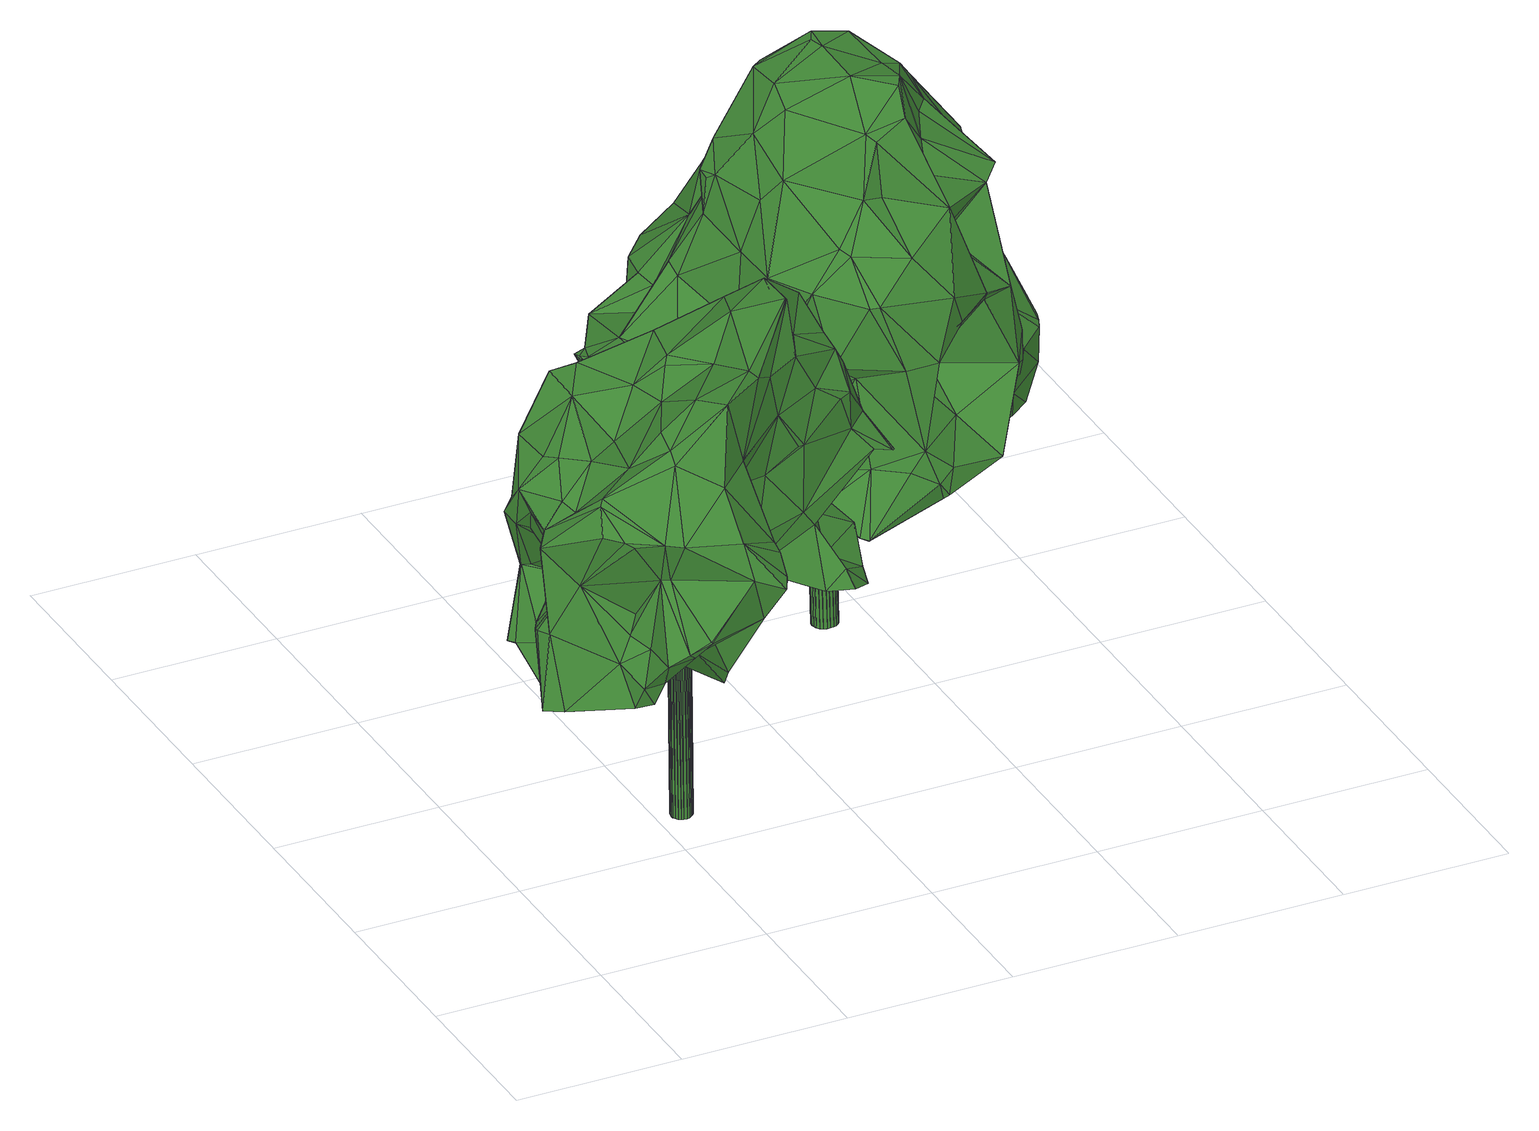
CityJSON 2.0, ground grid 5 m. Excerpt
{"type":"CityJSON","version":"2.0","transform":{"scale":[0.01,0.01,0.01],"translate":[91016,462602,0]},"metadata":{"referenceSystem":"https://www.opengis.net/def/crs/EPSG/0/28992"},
"CityObjects":{
"tree1":{"type":"SolitaryVegetationObject","attributes":{"gtid":31,"crown_width_m":10.88,"crown_median_z":9.23,"trunk_H_m":8.91,"trunk_DBH_m":0.638,"trunk_radius_m":0.319,"trunk_base_height_m":0.32,"original_gtid":"31"},"geometry":[{"type":"Solid","lod":"3","boundaries":[[[[0,1,2]],[[3,2,1]],[[4,5,6]],[[7,8,9]],[[10,11,12]],[[13,14,15]],[[16,17,18]],[[19,20,21]],[[22,23,24]],[[25,26,27]],[[28,29,30]],[[9,31,32]],[[33,34,35]],[[36,37,38]],[[37,39,38]],[[40,41,42]],[[43,44,45]],[[46,47,48]],[[49,46,48]],[[39,37,50]],[[51,52,53]],[[28,30,54]],[[55,54,30]],[[11,30,29]],[[56,57,58]],[[40,42,59]],[[60,61,62]],[[63,64,31]],[[65,66,67]],[[68,69,70]],[[71,72,11]],[[73,74,75]],[[76,77,41]],[[76,78,77]],[[79,80,81]],[[82,83,84]],[[85,86,65]],[[87,88,89]],[[8,7,90]],[[91,92,93]],[[91,93,94]],[[95,38,96]],[[30,11,72]],[[63,97,2]],[[88,35,34]],[[16,98,99]],[[45,44,38]],[[72,100,81]],[[101,33,35]],[[101,35,102]],[[103,10,62]],[[62,104,103]],[[105,20,19]],[[106,107,108]],[[13,15,109]],[[110,111,112]],[[85,113,91]],[[114,33,101]],[[115,116,117]],[[104,118,103]],[[119,120,121]],[[55,122,123]],[[29,12,11]],[[70,124,125]],[[14,109,15]],[[14,126,109]],[[88,127,89]],[[128,129,130]],[[86,66,65]],[[108,107,131]],[[48,47,132]],[[26,117,133]],[[134,126,135]],[[8,136,82]],[[64,112,111]],[[94,10,12]],[[13,10,94]],[[85,91,94]],[[137,138,139]],[[140,141,142]],[[143,144,145]],[[146,123,147]],[[32,148,9]],[[130,129,20]],[[107,106,149]],[[89,150,151]],[[23,22,138]],[[67,66,28]],[[152,153,35]],[[115,154,155]],[[54,55,123]],[[156,16,139]],[[54,123,146]],[[133,157,120]],[[41,77,42]],[[158,81,100]],[[76,41,40]],[[45,50,159]],[[160,161,162]],[[18,163,164]],[[8,165,136]],[[121,166,167]],[[46,168,169]],[[59,170,171]],[[172,24,173]],[[174,175,0]],[[166,176,177]],[[26,25,117]],[[135,178,134]],[[23,138,179]],[[12,85,94]],[[130,20,180]],[[105,180,20]],[[130,180,105]],[[166,121,176]],[[105,125,130]],[[116,115,17]],[[116,17,181]],[[182,183,184]],[[137,179,138]],[[128,127,88]],[[122,80,123]],[[70,69,169]],[[71,100,72]],[[77,78,185]],[[103,118,10]],[[52,179,53]],[[45,39,50]],[[45,38,39]],[[126,14,135]],[[92,135,14]],[[186,187,125]],[[125,68,70]],[[46,49,126]],[[188,31,189]],[[79,81,158]],[[45,159,144]],[[113,142,141]],[[146,190,52]],[[146,52,54]],[[16,99,139]],[[65,142,113]],[[131,107,149]],[[32,188,191]],[[148,32,191]],[[87,192,193]],[[31,84,97]],[[194,195,196]],[[197,194,196]],[[191,188,189]],[[108,143,106]],[[108,198,143]],[[165,167,199]],[[199,136,165]],[[198,170,143]],[[3,112,2]],[[9,148,27]],[[27,148,191]],[[176,200,177]],[[18,164,98]],[[106,201,149]],[[202,99,98]],[[143,145,106]],[[203,204,205]],[[203,205,59]],[[129,33,114]],[[206,114,207]],[[160,5,208]],[[206,175,21]],[[206,21,129]],[[117,209,210]],[[9,27,7]],[[208,57,161]],[[27,191,196]],[[185,40,59]],[[45,144,211]],[[75,212,213]],[[214,80,184]],[[67,6,65]],[[48,109,49]],[[128,33,129]],[[27,196,25]],[[10,71,11]],[[118,71,10]],[[167,119,121]],[[174,215,175]],[[175,215,104]],[[30,72,55]],[[190,146,199]],[[50,216,159]],[[217,197,218]],[[178,219,95]],[[219,36,95]],[[194,117,195]],[[179,52,190]],[[124,151,150]],[[184,80,79]],[[31,188,32]],[[158,100,71]],[[50,37,216]],[[19,220,105]],[[28,51,67]],[[44,96,38]],[[147,199,146]],[[147,83,199]],[[27,26,7]],[[54,52,51]],[[54,51,28]],[[139,22,156]],[[138,22,139]],[[221,153,102]],[[73,102,74]],[[48,222,60]],[[61,60,222]],[[28,66,29]],[[223,224,6]],[[34,33,128]],[[6,142,65]],[[225,2,182]],[[185,78,40]],[[84,8,82]],[[9,8,84]],[[43,96,44]],[[208,5,226]],[[67,51,6]],[[223,6,51]],[[110,112,73]],[[85,12,86]],[[2,97,183]],[[2,183,182]],[[108,98,198]],[[137,53,179]],[[200,156,227]],[[220,19,228]],[[204,203,89]],[[111,31,64]],[[0,225,229]],[[0,229,174]],[[189,230,191]],[[22,24,177]],[[147,123,80]],[[231,175,206]],[[130,127,128]],[[150,89,127]],[[196,195,25]],[[117,25,195]],[[186,220,132]],[[186,232,187]],[[186,132,232]],[[59,205,170]],[[133,120,26]],[[145,144,233]],[[108,131,57]],[[197,230,234]],[[75,197,234]],[[56,36,219]],[[220,228,132]],[[132,228,61]],[[104,61,228]],[[223,53,235]],[[53,223,51]],[[163,185,171]],[[58,57,131]],[[70,169,168]],[[190,199,173]],[[7,26,120]],[[82,136,83]],[[149,201,131]],[[201,58,131]],[[236,213,212]],[[58,201,37]],[[216,37,201]],[[141,160,237]],[[106,216,201]],[[60,238,109]],[[60,109,48]],[[172,166,177]],[[167,166,173]],[[235,224,223]],[[126,95,96]],[[101,3,1]],[[150,127,130]],[[98,239,202]],[[126,49,109]],[[55,81,122]],[[81,80,122]],[[240,92,237]],[[240,237,241]],[[88,34,128]],[[155,42,77]],[[76,40,78]],[[200,210,181]],[[160,140,5]],[[77,185,18]],[[229,158,215]],[[132,61,222]],[[132,222,48]],[[84,83,97]],[[97,147,214]],[[147,97,83]],[[83,136,199]],[[145,233,106]],[[102,35,221]],[[208,98,57]],[[239,98,208]],[[197,242,152]],[[153,152,242]],[[153,242,197]],[[211,43,45]],[[2,225,0]],[[165,8,167]],[[8,243,167]],[[173,24,190]],[[194,154,117]],[[115,117,154]],[[231,0,175]],[[191,230,196]],[[47,244,232]],[[158,229,79]],[[198,163,171]],[[198,171,170]],[[155,245,42]],[[182,184,229]],[[79,229,184]],[[219,135,240]],[[217,218,88]],[[216,144,159]],[[167,173,199]],[[68,125,187]],[[232,68,187]],[[194,197,217]],[[19,21,228]],[[29,66,12]],[[162,241,237]],[[186,125,105]],[[220,186,105]],[[160,208,161]],[[112,3,73]],[[85,65,113]],[[232,69,68]],[[172,177,24]],[[176,157,200]],[[120,157,121]],[[132,47,232]],[[176,121,157]],[[239,226,224]],[[43,246,96]],[[155,77,18]],[[155,18,115]],[[64,63,112]],[[2,112,63]],[[161,57,56]],[[111,189,31]],[[111,236,189]],[[154,194,217]],[[154,217,155]],[[231,1,0]],[[18,185,163]],[[22,227,156]],[[200,227,22]],[[147,80,214]],[[75,74,197]],[[234,230,189]],[[197,196,230]],[[87,89,203]],[[208,226,239]],[[167,90,119]],[[243,90,167]],[[101,73,3]],[[12,66,86]],[[102,73,101]],[[153,197,74]],[[153,74,102]],[[88,193,217]],[[88,87,193]],[[42,245,59]],[[192,245,217]],[[217,245,155]],[[9,84,31]],[[104,228,175]],[[21,175,228]],[[229,215,174]],[[182,229,225]],[[185,59,171]],[[192,203,245]],[[87,203,192]],[[35,88,218]],[[58,36,56]],[[37,36,58]],[[143,170,205]],[[246,46,247]],[[46,126,247]],[[104,215,118]],[[210,209,181]],[[14,13,93]],[[152,218,197]],[[35,218,152]],[[211,246,43]],[[235,202,224]],[[53,202,235]],[[246,247,96]],[[214,184,183]],[[18,98,16]],[[143,211,144]],[[168,46,246]],[[168,246,211]],[[206,207,231]],[[72,81,55]],[[71,118,158]],[[162,161,241]],[[104,62,61]],[[118,215,158]],[[129,21,20]],[[63,31,97]],[[189,236,234]],[[75,234,236]],[[114,206,129]],[[190,24,179]],[[156,200,181]],[[36,38,95]],[[202,53,99]],[[22,177,200]],[[173,166,172]],[[221,35,153]],[[239,224,202]],[[139,99,53]],[[139,53,137]],[[97,214,183]],[[110,213,111]],[[73,75,213]],[[73,213,110]],[[111,213,236]],[[217,193,192]],[[18,17,115]],[[94,93,13]],[[4,226,5]],[[6,226,4]],[[224,226,6]],[[168,211,205]],[[168,205,204]],[[141,237,92]],[[113,141,92]],[[133,117,210]],[[125,124,130]],[[130,124,150]],[[162,237,160]],[[70,168,124]],[[135,92,240]],[[240,241,161]],[[240,161,219]],[[219,161,56]],[[236,212,75]],[[143,205,211]],[[179,24,23]],[[245,203,59]],[[10,13,238]],[[181,209,116]],[[117,116,209]],[[62,238,60]],[[10,238,62]],[[178,135,219]],[[156,181,17]],[[156,17,16]],[[109,238,13]],[[89,151,204]],[[169,69,244]],[[232,244,69]],[[8,90,243]],[[119,90,7]],[[92,91,113]],[[198,98,163]],[[164,163,98]],[[178,95,134]],[[134,95,126]],[[47,46,244]],[[169,244,46]],[[216,106,233]],[[119,7,120]],[[108,57,98]],[[141,140,160]],[[14,93,92]],[[231,207,1]],[[101,1,207]],[[101,207,114]],[[204,151,168]],[[124,168,151]],[[5,140,142]],[[6,5,142]],[[200,157,210]],[[210,157,133]],[[216,233,144]],[[126,96,247]],[[248,249,250]],[[248,250,251]],[[251,250,252]],[[251,252,253]],[[250,249,254]],[[250,254,252]],[[252,254,255]],[[252,255,253]],[[254,249,256]],[[254,256,255]],[[255,256,257]],[[255,257,253]],[[256,249,258]],[[256,258,257]],[[257,258,259]],[[257,259,253]],[[258,249,260]],[[258,260,259]],[[259,260,261]],[[259,261,253]],[[260,249,262]],[[260,262,261]],[[261,262,263]],[[261,263,253]],[[262,249,264]],[[262,264,263]],[[263,264,265]],[[263,265,253]],[[264,249,266]],[[264,266,265]],[[265,266,267]],[[265,267,253]],[[266,249,268]],[[266,268,267]],[[267,268,269]],[[267,269,253]],[[268,249,270]],[[268,270,269]],[[269,270,271]],[[269,271,253]],[[270,249,272]],[[270,272,271]],[[271,272,273]],[[271,273,253]],[[272,249,274]],[[272,274,273]],[[273,274,275]],[[273,275,253]],[[274,249,276]],[[274,276,275]],[[275,276,277]],[[275,277,253]],[[276,249,278]],[[276,278,277]],[[277,278,279]],[[277,279,253]],[[278,249,280]],[[278,280,279]],[[279,280,281]],[[279,281,253]],[[280,249,282]],[[280,282,281]],[[281,282,283]],[[281,283,253]],[[282,249,284]],[[282,284,283]],[[283,284,285]],[[283,285,253]],[[284,249,286]],[[284,286,285]],[[285,286,287]],[[285,287,253]],[[286,249,288]],[[286,288,287]],[[287,288,289]],[[287,289,253]],[[288,249,290]],[[288,290,289]],[[289,290,291]],[[289,291,253]],[[290,249,292]],[[290,292,291]],[[291,292,293]],[[291,293,253]],[[292,249,294]],[[292,294,293]],[[293,294,295]],[[293,295,253]],[[294,249,296]],[[294,296,295]],[[295,296,297]],[[295,297,253]],[[296,249,248]],[[296,248,297]],[[297,248,251]],[[297,251,253]]]]}]},
"tree2":{"type":"SolitaryVegetationObject","attributes":{"gtid":25,"crown_width_m":12.68,"crown_median_z":9.41,"trunk_H_m":9.11,"trunk_DBH_m":0.767,"trunk_radius_m":0.384,"trunk_base_height_m":0.3,"original_gtid":"25"},"geometry":[{"type":"Solid","lod":"3","boundaries":[[[[298,299,300]],[[301,302,303]],[[301,303,304]],[[305,306,307]],[[308,309,310]],[[311,312,313]],[[314,315,316]],[[317,318,319]],[[320,314,316]],[[321,322,323]],[[300,324,325]],[[326,327,328]],[[320,329,314]],[[330,331,332]],[[333,303,334]],[[335,336,337]],[[338,334,302]],[[339,340,341]],[[342,343,344]],[[315,327,326]],[[345,346,313]],[[347,348,312]],[[325,349,300]],[[350,351,352]],[[353,354,355]],[[356,357,358]],[[359,360,361]],[[362,363,364]],[[365,306,305]],[[366,340,367]],[[368,369,370]],[[371,372,369]],[[373,331,330]],[[355,374,375]],[[376,374,355]],[[313,346,311]],[[377,378,379]],[[302,334,303]],[[380,381,352]],[[382,367,383]],[[300,349,298]],[[356,358,384]],[[300,299,324]],[[385,374,386]],[[315,387,327]],[[373,388,331]],[[389,361,390]],[[391,365,305]],[[392,365,391]],[[393,392,391]],[[388,373,370]],[[394,309,395]],[[396,397,398]],[[378,377,399]],[[400,401,402]],[[403,328,404]],[[380,353,381]],[[405,335,337]],[[380,352,351]],[[406,337,407]],[[394,408,409]],[[387,410,327]],[[411,357,412]],[[322,413,323]],[[324,414,415]],[[416,417,317]],[[418,419,420]],[[421,422,423]],[[366,341,340]],[[424,425,426]],[[301,304,427]],[[428,301,427]],[[429,430,379]],[[431,432,433]],[[434,432,431]],[[435,341,366]],[[385,386,436]],[[437,438,345]],[[312,311,347]],[[430,429,405]],[[439,440,384]],[[435,367,441]],[[442,434,431]],[[443,334,338]],[[352,381,375]],[[379,378,429]],[[400,402,380]],[[403,444,328]],[[445,390,446]],[[445,446,447]],[[338,341,435]],[[448,391,449]],[[450,448,449]],[[361,389,401]],[[402,401,389]],[[451,429,378]],[[452,453,454]],[[314,329,391]],[[314,391,448]],[[455,341,338]],[[456,457,458]],[[364,385,362]],[[336,335,459]],[[460,461,462]],[[463,464,465]],[[466,390,445]],[[445,467,466]],[[420,419,468]],[[436,469,385]],[[470,471,472]],[[375,381,355]],[[418,383,340]],[[310,441,308]],[[340,383,367]],[[347,311,473]],[[435,366,367]],[[369,416,388]],[[474,416,369]],[[475,476,477]],[[475,477,478]],[[441,367,382]],[[323,413,344]],[[359,344,413]],[[428,479,301]],[[480,461,460]],[[436,386,376]],[[324,415,452]],[[429,335,405]],[[481,380,482]],[[410,428,427]],[[446,390,483]],[[356,412,357]],[[437,475,484]],[[436,485,469]],[[486,410,427]],[[354,487,422]],[[354,467,487]],[[331,388,416]],[[488,489,490]],[[491,492,493]],[[337,494,495]],[[451,378,394]],[[308,496,309]],[[441,496,308]],[[309,496,395]],[[354,466,467]],[[497,492,498]],[[496,382,499]],[[496,441,382]],[[500,442,431]],[[418,501,383]],[[418,420,501]],[[382,383,499]],[[352,375,385]],[[346,438,502]],[[346,345,438]],[[485,503,469]],[[504,492,497]],[[437,492,505]],[[506,426,442]],[[447,507,445]],[[486,427,304]],[[486,304,508]],[[464,463,509]],[[510,396,398]],[[439,511,454]],[[334,470,333]],[[512,470,334]],[[324,452,325]],[[513,509,510]],[[514,515,421]],[[516,420,468]],[[423,431,514]],[[396,463,414]],[[368,370,517]],[[438,484,502]],[[518,502,484]],[[311,346,519]],[[311,519,473]],[[390,482,389]],[[305,520,468]],[[460,365,392]],[[307,520,305]],[[475,521,476]],[[420,516,501]],[[448,522,387]],[[412,320,411]],[[369,368,371]],[[317,319,416]],[[332,331,416]],[[332,416,462]],[[347,433,348]],[[523,524,350]],[[313,493,345]],[[312,493,313]],[[499,336,459]],[[499,459,496]],[[525,433,347]],[[526,433,525]],[[400,342,401]],[[434,453,465]],[[434,465,464]],[[298,349,358]],[[371,527,322]],[[489,471,528]],[[489,528,512]],[[481,482,390]],[[481,390,466]],[[486,328,410]],[[506,442,500]],[[431,487,500]],[[394,378,399]],[[478,484,475]],[[441,310,529]],[[441,529,435]],[[391,329,393]],[[446,483,517]],[[523,530,524]],[[400,524,530]],[[430,523,379]],[[317,531,318]],[[330,532,384]],[[330,533,532]],[[307,306,460]],[[394,534,451]],[[395,534,394]],[[474,369,535]],[[384,532,356]],[[536,537,520]],[[536,520,456]],[[443,490,334]],[[355,381,353]],[[304,303,333]],[[538,444,403]],[[473,539,540]],[[473,540,347]],[[369,372,535]],[[342,530,523]],[[462,416,319]],[[541,497,542]],[[543,542,497]],[[458,544,406]],[[321,544,458]],[[543,497,545]],[[545,497,398]],[[545,398,397]],[[491,498,492]],[[388,370,369]],[[397,538,403]],[[329,412,393]],[[453,434,425]],[[353,466,354]],[[325,454,349]],[[514,526,515]],[[464,509,513]],[[493,312,546]],[[508,304,547]],[[508,547,542]],[[485,436,484]],[[485,478,503]],[[500,487,445]],[[486,543,404]],[[403,404,543]],[[384,358,349]],[[548,504,541]],[[497,541,504]],[[458,536,456]],[[445,506,500]],[[487,467,445]],[[512,528,470]],[[454,325,452]],[[321,406,544]],[[362,377,363]],[[415,414,452]],[[510,463,396]],[[509,463,510]],[[549,394,399]],[[335,451,459]],[[429,451,335]],[[532,533,480]],[[542,547,541]],[[321,550,322]],[[406,407,536]],[[406,536,458]],[[309,551,310]],[[439,453,424]],[[454,453,439]],[[490,489,512]],[[490,512,334]],[[333,470,476]],[[411,298,357]],[[365,460,306]],[[319,318,552]],[[318,531,552]],[[536,407,537]],[[405,495,430]],[[518,484,376]],[[350,352,364]],[[385,364,352]],[[523,350,364]],[[320,412,329]],[[361,483,390]],[[361,360,483]],[[553,320,316]],[[554,555,556]],[[414,324,553]],[[470,528,471]],[[403,545,397]],[[543,545,403]],[[553,557,414]],[[553,558,557]],[[406,495,494]],[[407,499,559]],[[519,560,473]],[[351,524,380]],[[400,380,524]],[[510,546,513]],[[510,398,546]],[[525,347,540]],[[323,344,343]],[[321,495,406]],[[501,468,537]],[[407,559,537]],[[549,399,469]],[[428,387,522]],[[475,505,521]],[[540,560,525]],[[525,560,519]],[[426,425,442]],[[558,444,557]],[[328,444,558]],[[485,484,478]],[[538,396,561]],[[355,562,376]],[[445,507,506]],[[357,298,358]],[[481,353,380]],[[337,495,405]],[[409,309,394]],[[519,346,518]],[[346,502,518]],[[563,519,518]],[[562,518,376]],[[563,518,562]],[[520,537,468]],[[343,430,495]],[[343,495,323]],[[323,495,321]],[[305,468,419]],[[341,479,339]],[[558,326,328]],[[301,479,455]],[[522,450,428]],[[479,428,450]],[[315,326,316]],[[553,326,558]],[[410,328,327]],[[387,428,410]],[[376,484,436]],[[523,564,379]],[[455,479,341]],[[385,469,565]],[[443,310,490]],[[310,488,490]],[[496,459,395]],[[479,450,339]],[[353,481,466]],[[402,389,482]],[[402,482,380]],[[542,543,508]],[[486,404,328]],[[417,535,566]],[[417,566,317]],[[307,456,520]],[[437,505,475]],[[384,511,439]],[[396,538,397]],[[549,408,394]],[[480,356,532]],[[364,363,523]],[[486,508,543]],[[391,419,449]],[[493,437,345]],[[385,565,362]],[[437,484,438]],[[559,501,537]],[[377,567,399]],[[433,514,431]],[[526,514,433]],[[333,547,304]],[[483,413,527]],[[493,492,437]],[[423,487,431]],[[336,407,337]],[[336,499,407]],[[557,396,414]],[[348,513,546]],[[348,546,312]],[[548,521,505]],[[454,568,349]],[[505,492,548]],[[337,406,494]],[[386,374,376]],[[423,514,421]],[[368,527,371]],[[395,459,534]],[[451,534,459]],[[469,567,565]],[[399,567,469]],[[470,472,477]],[[424,507,569]],[[522,448,450]],[[454,511,568]],[[412,480,393]],[[455,338,302]],[[455,302,301]],[[501,559,383]],[[383,559,499]],[[527,368,483]],[[340,339,450]],[[314,387,315]],[[448,387,314]],[[430,343,523]],[[342,523,343]],[[401,359,361]],[[439,569,440]],[[565,567,377]],[[501,516,468]],[[452,465,453]],[[340,450,418]],[[408,503,471]],[[305,419,391]],[[535,417,474]],[[423,570,487]],[[553,316,326]],[[354,422,421]],[[298,411,299]],[[443,338,529]],[[412,356,480]],[[440,373,571]],[[332,461,330]],[[393,480,392]],[[460,392,480]],[[473,560,539]],[[517,483,368]],[[342,359,401]],[[350,524,351]],[[458,550,321]],[[572,550,458]],[[457,550,572]],[[457,572,458]],[[338,435,529]],[[491,573,498]],[[535,372,457]],[[550,457,372]],[[440,569,554]],[[478,477,503]],[[330,461,533]],[[432,464,574]],[[424,569,439]],[[348,574,513]],[[362,565,377]],[[434,464,432]],[[317,566,531]],[[561,444,538]],[[561,557,444]],[[506,507,426]],[[414,465,452]],[[463,465,414]],[[453,425,424]],[[546,491,493]],[[556,440,554]],[[556,373,440]],[[440,575,384]],[[371,576,372]],[[322,576,371]],[[330,575,373]],[[373,575,571]],[[440,571,575]],[[550,576,322]],[[550,372,576]],[[384,575,330]],[[385,375,374]],[[556,517,370]],[[354,515,355]],[[526,355,515]],[[332,462,461]],[[556,370,373]],[[354,421,515]],[[396,557,561]],[[563,577,519]],[[562,577,563]],[[488,551,489]],[[577,562,355]],[[355,526,577]],[[409,551,309]],[[526,525,577]],[[525,519,577]],[[521,548,547]],[[541,547,548]],[[521,547,476]],[[333,476,547]],[[487,570,422]],[[423,422,570]],[[408,469,503]],[[474,417,416]],[[540,539,560]],[[310,551,488]],[[408,489,551]],[[408,551,409]],[[489,408,471]],[[456,566,457]],[[535,457,566]],[[553,324,578]],[[470,477,476]],[[342,344,359]],[[379,564,377]],[[400,530,342]],[[307,566,456]],[[531,566,307]],[[554,569,507]],[[554,507,447]],[[443,529,310]],[[568,511,384]],[[568,384,349]],[[307,460,552]],[[460,462,552]],[[319,552,462]],[[307,552,531]],[[483,360,413]],[[363,564,523]],[[363,377,564]],[[322,527,413]],[[398,497,498]],[[442,425,434]],[[548,492,504]],[[450,449,419]],[[450,419,418]],[[553,578,320]],[[549,579,408]],[[469,408,579]],[[469,579,549]],[[477,472,503]],[[471,503,472]],[[320,578,411]],[[299,411,578]],[[299,578,324]],[[424,426,507]],[[517,555,446]],[[556,555,517]],[[554,447,555]],[[446,555,447]],[[533,461,480]],[[498,573,398]],[[546,398,573]],[[546,573,491]],[[464,513,574]],[[432,574,433]],[[348,433,574]],[[359,413,360]],[[580,581,582]],[[580,582,583]],[[583,582,584]],[[583,584,585]],[[582,581,586]],[[582,586,584]],[[584,586,587]],[[584,587,585]],[[586,581,588]],[[586,588,587]],[[587,588,589]],[[587,589,585]],[[588,581,590]],[[588,590,589]],[[589,590,591]],[[589,591,585]],[[590,581,592]],[[590,592,591]],[[591,592,593]],[[591,593,585]],[[592,581,594]],[[592,594,593]],[[593,594,595]],[[593,595,585]],[[594,581,596]],[[594,596,595]],[[595,596,597]],[[595,597,585]],[[596,581,598]],[[596,598,597]],[[597,598,599]],[[597,599,585]],[[598,581,600]],[[598,600,599]],[[599,600,601]],[[599,601,585]],[[600,581,602]],[[600,602,601]],[[601,602,603]],[[601,603,585]],[[602,581,604]],[[602,604,603]],[[603,604,605]],[[603,605,585]],[[604,581,606]],[[604,606,605]],[[605,606,607]],[[605,607,585]],[[606,581,608]],[[606,608,607]],[[607,608,609]],[[607,609,585]],[[608,581,610]],[[608,610,609]],[[609,610,611]],[[609,611,585]],[[610,581,612]],[[610,612,611]],[[611,612,613]],[[611,613,585]],[[612,581,614]],[[612,614,613]],[[613,614,615]],[[613,615,585]],[[614,581,616]],[[614,616,615]],[[615,616,617]],[[615,617,585]],[[616,581,618]],[[616,618,617]],[[617,618,619]],[[617,619,585]],[[618,581,620]],[[618,620,619]],[[619,620,621]],[[619,621,585]],[[620,581,622]],[[620,622,621]],[[621,622,623]],[[621,623,585]],[[622,581,624]],[[622,624,623]],[[623,624,625]],[[623,625,585]],[[624,581,626]],[[624,626,625]],[[625,626,627]],[[625,627,585]],[[626,581,628]],[[626,628,627]],[[627,628,629]],[[627,629,585]],[[628,581,580]],[[628,580,629]],[[629,580,583]],[[629,583,585]]]]}]}
},
"vertices":[
[220,955,1172],[163,883,1027],[119,749,1132],[123,847,1010],[853,518,1200],[870,519,1199],[777,491,1331],[204,299,799],[136,403,1007],[65,448,849],[769,809,1540],[710,648,1593],[838,702,1638],[958,854,1468],[1032,900,1271],[1011,914,1284],[563,408,756],[519,399,737],[489,507,721],[535,1184,1071],[511,1260,956],[508,1139,1067],[568,151,926],[606,90,1040],[521,114,1075],[121,383,643],[198,190,718],[76,379,639],[679,412,1518],[826,546,1659],[652,415,1544],[151,501,954],[54,499,838],[304,1050,711],[305,1049,706],[243,895,635],[992,759,836],[1127,736,774],[1090,919,796],[1131,774,753],[663,693,545],[605,675,549],[586,699,567],[1038,914,768],[1062,916,767],[1073,881,703],[899,1079,899],[793,1117,951],[884,944,1074],[986,953,1065],[1142,734,674],[606,359,1302],[502,259,1297],[641,238,1102],[542,323,1515],[504,444,1476],[949,655,991],[916,550,921],[959,572,804],[675,763,581],[788,948,1315],[685,959,1250],[709,930,1400],[127,692,1088],[154,749,1003],[839,509,1492],[829,545,1655],[737,459,1480],[731,1187,907],[759,1174,917],[702,1138,896],[560,734,1450],[634,598,1474],[200,899,795],[158,848,588],[200,775,616],[627,665,545],[574,661,575],[632,661,551],[385,702,1240],[321,479,1290],[497,639,1369],[160,314,1198],[180,368,1264],[54,483,1105],[898,644,1475],[825,576,1601],[446,924,756],[388,946,719],[456,969,756],[246,319,867],[1021,708,1415],[1110,770,1266],[1015,734,1406],[988,794,1504],[1054,929,829],[1033,936,831],[96,544,1118],[713,513,849],[646,351,922],[545,714,1432],[199,903,795],[145,874,583],[641,920,1418],[558,1039,1301],[567,1291,914],[1030,542,702],[981,428,765],[910,467,755],[966,938,1252],[224,888,797],[232,673,948],[137,800,992],[1012,619,1412],[369,986,903],[412,495,691],[449,367,749],[279,409,663],[595,888,1438],[273,249,853],[211,158,792],[243,77,894],[408,461,1390],[401,391,1371],[649,1081,874],[592,1274,897],[1014,946,1053],[395,1065,726],[346,1087,707],[403,1121,923],[480,1219,833],[966,457,816],[709,1084,1092],[247,171,727],[1019,903,1038],[1097,809,1072],[210,281,1187],[638,195,1093],[625,126,1056],[612,274,917],[991,542,1301],[1024,550,1310],[910,531,1363],[987,671,692],[1061,745,665],[1002,660,684],[397,351,1346],[194,384,1276],[22,402,643],[1046,486,734],[477,1038,778],[649,921,768],[254,834,634],[162,848,584],[351,540,645],[544,680,594],[503,240,725],[260,132,812],[475,768,1360],[1139,733,670],[1037,571,1180],[1095,549,1113],[1144,529,1108],[690,673,719],[660,653,814],[232,263,1174],[298,56,928],[312,267,1051],[850,938,846],[781,1144,924],[751,730,732],[703,682,692],[372,74,942],[337,255,1053],[307,945,1354],[390,1011,1218],[320,67,911],[374,71,939],[1010,870,1025],[504,148,1179],[529,1273,926],[485,228,703],[232,734,1211],[186,616,1148],[284,640,1235],[665,668,619],[673,1184,925],[731,1188,911],[68,544,815],[95,592,802],[348,191,1184],[60,495,674],[562,773,706],[393,745,647],[257,567,574],[222,542,564],[197,554,548],[171,631,492],[848,575,790],[299,214,1192],[352,121,887],[1059,545,753],[652,400,936],[630,863,710],[660,904,734],[822,848,720],[489,1039,1051],[361,893,926],[879,543,972],[406,311,760],[343,264,792],[880,871,728],[252,598,607],[297,812,785],[202,567,1135],[395,956,1351],[1104,661,697],[417,729,639],[391,742,644],[1051,767,1007],[555,1167,1060],[149,874,581],[732,916,1094],[606,362,1299],[646,496,1139],[214,792,1189],[760,537,1122],[419,222,922],[586,1016,1218],[329,847,1321],[106,551,662],[346,833,1090],[760,1176,921],[1050,636,691],[141,573,666],[585,391,1170],[280,590,819],[1104,638,1184],[851,855,1451],[723,509,950],[1104,642,1181],[1148,532,1108],[202,777,613],[276,347,912],[783,1146,928],[624,783,642],[955,960,851],[982,950,853],[607,676,33],[575,675,32],[606,684,33],[589,658,924],[588,667,924],[557,658,923],[602,692,33],[585,674,924],[597,698,33],[579,681,924],[590,703,33],[573,686,924],[583,706,33],[565,689,924],[574,707,33],[557,690,924],[566,706,33],[549,688,923],[559,702,32],[541,685,923],[552,697,32],[534,680,923],[547,690,32],[529,673,923],[544,683,32],[526,665,922],[543,674,31],[526,657,922],[544,666,31],[527,649,922],[548,659,31],[530,641,922],[553,652,31],[535,635,922],[560,647,31],[542,630,922],[567,644,31],[550,627,922],[576,643,31],[558,626,922],[584,644,32],[566,627,922],[591,648,32],[574,630,923],[598,653,32],[580,636,923],[603,660,32],[585,642,923],[606,667,33],[588,650,923],
[1079,2091,617],[1137,2106,628],[1158,2102,592],[1546,1780,1535],[1609,1585,1639],[1655,1601,1463],[1658,1727,1410],[972,1564,1200],[953,1652,997],[799,1516,1028],[1510,1244,1783],[1498,1179,1718],[1533,1283,1788],[1989,1437,558],[1978,1576,708],[2015,1481,686],[1198,1996,1095],[1444,2044,1143],[1397,2103,1094],[657,1425,1028],[651,1461,1038],[644,1478,1037],[1182,2098,919],[1019,966,1052],[961,972,864],[1044,947,1045],[1403,2100,714],[1204,1997,566],[1459,2018,1132],[1459,2019,1137],[1563,1841,1141],[1083,1967,1039],[751,1597,624],[689,1476,622],[711,1557,636],[1842,1542,1409],[1683,1528,1623],[1260,1030,1420],[1246,1069,1427],[1155,1054,1316],[1504,1541,1798],[1301,1671,1691],[1261,1634,1701],[1409,1577,1804],[1250,885,830],[1235,948,1087],[1094,949,833],[2005,1401,852],[2011,1404,695],[1835,1461,618],[1822,1645,794],[1042,2042,590],[1477,837,802],[1461,828,724],[1647,881,769],[1521,1015,759],[1576,1138,882],[1687,1103,832],[893,1874,745],[1074,2037,620],[1042,2044,594],[1113,882,761],[1090,929,780],[1148,898,683],[1539,1122,965],[1465,1080,966],[1563,998,860],[998,1713,1038],[1390,1537,1804],[1249,1478,1732],[915,1201,700],[769,1228,670],[879,1362,638],[871,1177,703],[806,1141,911],[826,1476,588],[1707,1094,845],[1634,944,766],[1824,1138,846],[1548,928,1194],[1507,896,1298],[1437,843,1139],[1448,840,710],[1586,969,751],[1236,1383,1702],[1164,1436,1619],[872,1844,706],[1760,1010,967],[1794,1058,944],[1372,1854,1266],[765,1373,613],[1180,893,667],[1158,1124,716],[1120,1739,1215],[986,1781,1044],[1005,1883,1034],[1568,1047,1486],[1397,1149,1682],[1692,1902,803],[1712,1744,868],[1791,1744,852],[1661,1010,1213],[1184,758,689],[1163,772,695],[1184,761,685],[1592,1806,1149],[1593,1809,1154],[1250,892,1330],[1118,1108,1222],[1084,1181,1318],[1739,1171,1456],[1561,1182,1522],[1478,1818,1243],[1156,2061,796],[1067,2001,882],[1050,952,839],[1486,1988,816],[1431,2045,725],[731,1399,889],[775,1344,938],[1131,1616,1518],[1107,1591,1391],[1066,1566,1462],[1658,1295,1003],[1522,1167,985],[1479,1458,1017],[1193,1667,801],[1347,1646,837],[1275,1485,816],[1557,1777,1405],[1458,1859,1448],[1276,879,1335],[1342,854,1131],[1507,1519,833],[1599,1667,889],[1728,1499,716],[1461,1719,804],[1396,1484,1809],[1812,1098,1010],[1942,1464,1011],[1986,1351,863],[1150,1737,684],[1055,1579,695],[1400,1319,1802],[1408,1568,839],[1586,1393,1755],[1443,1791,954],[1298,1324,712],[1130,1348,720],[1183,1501,540],[1215,1858,1291],[1245,1620,1391],[1279,1755,1493],[1406,949,1421],[1414,2007,705],[1407,1776,800],[1200,1832,657],[1505,1617,1653],[886,1331,1035],[833,1129,929],[980,1253,1034],[1343,1123,1528],[806,1718,993],[770,1620,908],[721,1583,915],[1666,1859,776],[1634,1811,768],[1516,1849,811],[1396,1157,785],[1385,1251,795],[1050,1511,1357],[1771,1085,1167],[1797,1410,1420],[1751,1277,1444],[1685,1327,1355],[1935,1406,546],[758,1386,900],[1851,1497,1086],[1839,1498,1363],[1747,1435,1306],[1762,1288,1143],[1417,1679,1654],[933,1773,829],[1375,1015,800],[1252,897,684],[1121,1131,727],[1857,1323,968],[1791,1169,1147],[1604,1767,1233],[1389,1320,798],[1612,1329,1630],[1787,1213,1485],[1647,1369,1640],[1917,1531,848],[1933,1589,1064],[1948,1527,826],[1141,1092,1227],[1172,955,1130],[1375,1172,1702],[1833,1666,1112],[1844,1579,1032],[1164,1251,1569],[1358,1388,788],[1077,1491,1482],[1976,1328,855],[1759,1225,1180],[1928,1732,1140],[1934,1586,1069],[1331,1404,789],[1184,1503,545],[1783,1736,1260],[1705,1815,745],[1735,1850,761],[1024,1815,743],[1776,1359,1458],[1748,1789,731],[1626,1460,867],[1704,1279,883],[1063,1518,1461],[950,1333,695],[1912,1291,820],[1920,1371,638],[976,1518,1177],[1794,1633,1244],[1324,1866,1433],[1397,845,870],[1430,824,768],[1851,1423,597],[1758,1310,805],[990,1150,830],[1778,1356,1455],[1527,1383,1776],[1351,842,814],[672,1449,1035],[876,1835,730],[921,1755,757],[1406,1134,1514],[780,1157,920],[1049,1301,1112],[1072,1325,1328],[1617,1793,845],[1887,1378,547],[1852,1427,594],[1914,1751,1169],[1877,1767,1215],[1662,1759,1190],[1162,1113,986],[1782,1646,1088],[1829,1704,793],[1822,1694,1274],[1933,1730,1142],[1585,1144,1346],[926,1024,927],[1572,1235,1606],[692,1512,1026],[1325,2013,909],[1132,1491,595],[1137,1487,596],[1079,1440,667],[1510,1925,844],[1391,1867,961],[1121,1305,1488],[1885,1376,551],[1601,1858,825],[1810,1187,828],[1877,1335,768],[1406,908,1116],[1660,1023,1186],[836,1328,1004],[1661,1009,1209],[1122,1962,659],[1085,1567,683],[1385,1253,1042],[823,1540,688],[920,1066,909],[1818,1585,838],[1710,1619,883],[776,1582,636],[918,1064,904],[1781,1295,799],[1255,2084,850],[1646,1238,1283],[1413,1424,31],[1375,1425,30],[1412,1434,31],[1399,1441,942],[1398,1451,941],[1361,1441,941],[1409,1444,30],[1394,1460,941],[1403,1452,30],[1388,1468,941],[1395,1458,30],[1380,1474,941],[1385,1462,30],[1371,1478,941],[1376,1463,29],[1361,1480,940],[1366,1462,29],[1351,1479,940],[1356,1459,29],[1342,1475,940],[1348,1453,29],[1334,1469,940],[1342,1445,29],[1328,1461,940],[1338,1436,29],[1324,1452,940],[1337,1426,29],[1322,1442,940],[1338,1416,30],[1323,1432,941],[1341,1406,30],[1327,1423,941],[1347,1398,30],[1333,1415,941],[1355,1392,30],[1341,1409,941],[1364,1388,31],[1350,1405,942],[1374,1387,31],[1360,1403,942],[1384,1388,31],[1370,1404,942],[1393,1391,31],[1379,1408,942],[1402,1397,31],[1387,1414,942],[1408,1405,31],[1393,1422,942],[1412,1414,31],[1398,1431,942]
]}
